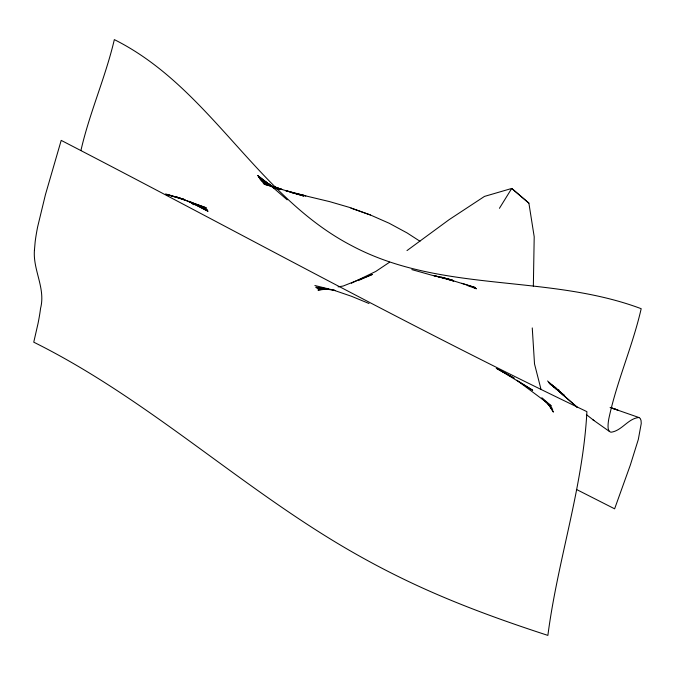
<?xml version="1.0" encoding="UTF-8"?>
<svg xmlns="http://www.w3.org/2000/svg" width="675" height="675" viewBox="0 0 675 675"><rect width="100%" height="100%" fill="white"/><g stroke="black" fill="none" stroke-linecap="round" stroke-linejoin="round"><path stroke-width="1.01" d="M533.351 286.116L534.203 236.79L528.888 203.133L511.734 188.452L484.481 196.408L449.179 219.62L406.983 250.594M80.916 150.576C89.488 112.852 105.528 77.271 114.337 39.606C210.482 87.64 256.508 196.155 351.599 245.632C441.214 293.49 547.788 273.611 641.183 308.694C632.686 346.073 616.722 381.358 608.791 418.88A370.997 28.536 -63.1 0 0 608.521 429.832L609.483 431.494L610.934 432.228C621.768 430.979 628.02 418.424 638.896 417.504L640.229 418.458L641.031 420.415L641.25 423.478L638.305 439.509L630.323 465.092L614.621 508.815L576.416 489.426M499.424 208.322L511.734 188.452L528.888 203.133M389.618 262.187L375.73 271.468L351.346 283.238M358.079 280.64L372.313 274.455L343.145 286.04L338.108 286.85M322.996 289.271L317.959 290.081L328.185 288.976M316.921 288.554L327.265 289.069M319.95 287.668L315.79 287.221L335.256 290.571L333.627 290.166L351.608 296.325L369.039 303.514M322.026 287.896L324.101 288.124M293.752 193.042L329.51 201.589L349.498 207.411L370.406 214.979L389.121 223.222L407.067 232.917L419.968 241.253M290.849 192.443L305.809 195.843L285.533 190.569L303.843 196.088L274.016 187.051M314.862 285.508L335.256 290.571M165.797 194.451L183.98 199.319L165.594 193.928M411.817 269.595L431.899 275.24L452.427 280.049L433.586 275.518L453.735 281.045L441.307 277.071M272.017 186.477L264.009 184.165L272.717 186.722M275.619 187.574L282.386 189.565L274.615 186.823M611.617 408.004L638.896 417.504M612.174 408.257L617.929 410.046L610.09 407.422M461.801 283.298L475.208 287.533L443.458 277.779M168.564 194.864L185.355 200.188L175.475 196.568M350.949 208.136L370.406 214.979M270.726 185.448L262.946 182.706L272.793 186.393M186.832 200.872L206.238 207.807L176.243 196.906M467.674 285.626L476.39 288.773L474.449 287.989M556.141 389.062L559.043 390.116M275.746 187.498L280.665 189.346L274.075 186.536M270.312 184.933L261.832 181.33L271.325 185.693M188.367 201.445L207.166 209.52L189.894 202.028L208.077 211.275L189.624 201.547M274.168 187L278.918 189.186L274.362 186.882M270.726 185.043L260.71 179.98L272.607 186.486M555.542 387.602L553.728 386.682L555.542 387.72M496.252 368.381L514.164 378.143L497.804 368.921L532.676 390.251L516.755 380.202L551.188 405.844L541.991 397.87M554.175 386.716L552.412 385.687L555.036 387.416M269.274 184.309L259.605 178.597L272.869 186.983M191.379 202.703L192.746 203.58L190.181 201.732M189.329 201.319L192.746 203.58M556.217 388.117L551.095 384.699L557.525 389.458M272.126 186.351L258.55 177.103L273.983 188.097L257.588 175.458L272.616 187.211L287.179 199.834M586.389 414.619L594.025 420.567M592.684 419.631L609.483 431.494M189.818 201.69L193.97 204.744L189.979 201.715M554.783 387.349L549.821 383.645L564.697 395.685L548.632 382.421L576.965 407.067M561.971 393.888L576.939 407.042M547.56 380.97L563.212 395.01M541.704 398.149L551.872 408.021L549.914 405.709L552.69 409.961L547.636 403.642M548.48 404.308L553.407 412.079L549.079 404.958M540.996 389.323L534.516 363.926L532.263 327.932M34.417 250.374C32.889 270.177 45.807 288.343 40.551 308.391A1023.629 78.73 -63.1 0 1 37.986 323.696L33.75 342.183C150.643 400.207 245.624 492.455 359.184 555.913A814.058 795.538 6.1 0 0 413.615 583.892C457.085 604.226 502.284 620.561 547.881 635.394C557.617 560.25 582.93 487.628 586.904 411.649C408.94 326.557 236.41 230.842 61.197 140.383L45.436 194.653L37.64 226.859A1023.376 78.713 -63.1 0 0 35.142 242.038L34.417 250.374M277.18 188.992L275.349 187.988L277.18 188.992"/></g></svg>
